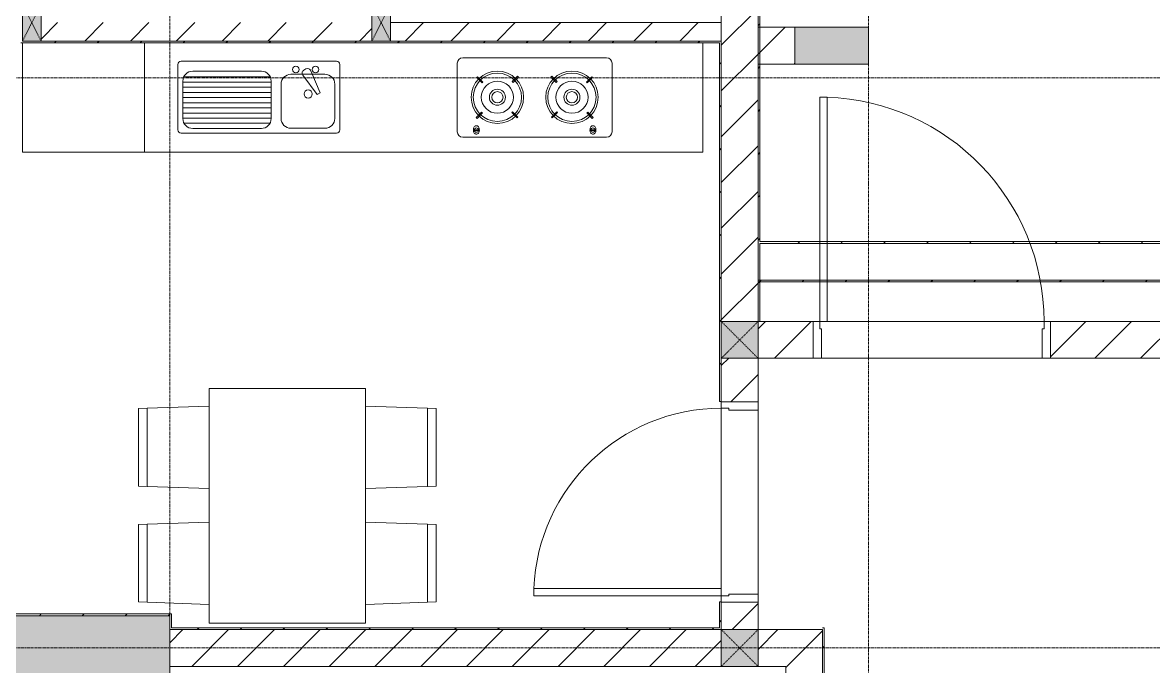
# Model space of a CAD drawing. Header units: millimetres. Extents: x 5357 to 259384, y -16348 to 109893.
# Drawn here: x 38053 to 44202, y 69837 to 73337 of the extents above; entities that cross this region are included whole.
import ezdxf

# ---------------------------------------------------------------- set-up
doc = ezdxf.new("R2010")
doc.units = ezdxf.units.MM
doc.linetypes.add('Dash', pattern=[6, 3, -3])
doc.linetypes.add('Grid Line', pattern=[22.225, 12.7, -3.175, 3.175, -3.175])
for name, color, linetype, lineweight in [('0-1', 7, 'Continuous', 5), ('A-DETL-GENF', 92, 'Continuous', 9), ('A-DOOR', 31, 'Continuous', 9), ('A-DOOR-FRAM', 31, 'Continuous', 9), ('A-FLOR-1', 53, 'Continuous', 9), ('A-WALL', 113, 'Continuous', 9), ('A-WALL-1', 9, 'Continuous', 18), ('A-WALL-3', 113, 'Continuous', 18), ('A-WALL-PATT', 111, 'Continuous', 9), ('A-WALL-PATT-1', 10, 'Continuous', 9), ('A-WALL-PATT-2', 53, 'Continuous', 9), ('I-FURN', 30, 'Continuous', 9), ('I-FURN-1', 254, 'Continuous', 9), ('I-WALL-1', 9, 'Continuous', 18), ('I-WALL-3', 2, 'Continuous', 18), ('S-COLS', 52, 'Continuous', 9), ('S-COLS-1', 253, 'Continuous', 5), ('S-COLS-2', 9, 'Continuous', 18), ('S-COLS-3', 53, 'Continuous', 9), ('S-COLS-4', 254, 'Continuous', 9), ('S-COLS-5', 52, 'Continuous', 18), ('S-COLS-6', 52, 'Dash', 9), ('S-COLS-HDLN', 52, 'Dash', 9), ('S-COLS-HDLN-1', 53, 'Dash', 9), ('S-GRID-1', 1, 'Grid Line', 9)]:
    doc.layers.add(name, color=color, linetype=linetype, lineweight=lineweight)
pattern_1 = [(45, (0, 0), (-124.4508, 124.4508), [])]
pattern_2 = [(45, (0, 0), (-116.67262, 116.67262), [])]

# ---------------------------------------------------------------- blocks, each defined once
blk = doc.blocks.new('NCV_TKTC_KET CAU_rvt-1-TKCS_MB CẢNH QUAN CÂY XANH')
at = {"layer": 'S-COLS-1'}
for points in [[(42252.6, 73111.9), (42652.6, 73111.9), (42652.6, 73311.9), (42252.6, 73311.9)], [(38852.6, 69761.9), (38852.6, 70111.9), (37552.6, 70111.9), (37552.6, 69761.9), (38644.1, 69761.9)]]:
    blk.add_hatch(color=256, dxfattribs=at).paths.add_polyline_path(points)
at = {"layer": 'S-COLS-2'}
for p, q in [((42252.6, 73311.9), (42252.6, 73111.9)), ((42652.6, 73311.9), (42252.6, 73311.9)), ((42652.6, 73111.9), (42652.6, 73311.9)), ((42252.6, 73111.9), (42652.6, 73111.9)), ((38852.6, 70111.9), (37552.6, 70111.9)), ((38852.6, 69761.9), (38852.6, 70111.9))]:
    blk.add_line(p, q, dxfattribs=at)
blk = doc.blocks.new('HE BEP A1 - HE BEP A 2-V106-TKCS_MB CẢNH QUAN CÂY XANH')
at = {"layer": 'I-FURN'}
for p, q in [((0, 594.4), (0, 0)), ((662.4, 0), (662.4, 594.4)), ((662.4, 0), (662.4, 594.4)), ((3700, 594.4), (3700, 0)), ((3700, 594.4), (3700, 0)), ((862.4, 494.4), (1706.9, 494.4)), ((3175.6, 513.2), (2394, 513.2)), ((844.9, 120.7), (844.9, 476.9)), ((1298.3, 440.1), (924.9, 440.1)), ((1541.1, 452.3), (1528.6, 445.1)), ((1566.6, 443.1), (1618.1, 322.3)), ((1724.4, 476.9), (1724.4, 120.7)), ((2364, 483.2), (2364, 111.2)), ((3205.6, 483.2), (3205.6, 111.2)), ((871.5, 386.8), (871.5, 182.3)), ((871.5, 380.9), (1351.6, 380.9)), ((876.4, 408.9), (1346.8, 408.9)), ((1351.6, 182.3), (1351.6, 386.8)), ((1405.6, 369.9), (1405.6, 183.2)), ((1644.4, 423.2), (1459, 423.2)), ((1602.7, 313.4), (1523.8, 418.4)), ((1697.8, 183.2), (1697.8, 369.9)), ((2474.5, 410.3), (2470.1, 405.9)), ((2470.1, 405.9), (2499.2, 376.7)), ((2503.6, 381.1), (2474.5, 410.3)), ((2499.2, 376.7), (2503.6, 381.1)), ((2692.1, 413), (2663, 383.9)), ((2663, 383.9), (2667.3, 379.5)), ((2667.3, 379.5), (2696.5, 408.6)), ((2696.5, 408.6), (2692.1, 413)), ((2873.2, 408.6), (2877.5, 413)), ((2902.3, 379.5), (2873.2, 408.6)), ((2877.5, 413), (2906.7, 383.9)), ((2906.7, 383.9), (2902.3, 379.5)), ((3066, 381.1), (3095.1, 410.3)), ((3070.4, 376.7), (3066, 381.1)), ((3099.5, 405.9), (3070.4, 376.7)), ((3095.1, 410.3), (3099.5, 405.9)), ((871.5, 352.9), (1351.6, 352.9)), ((871.5, 324.9), (1351.6, 324.9)), ((1618.1, 322.3), (1602.7, 313.4)), ((871.5, 296.9), (1351.6, 296.9)), ((871.5, 268.9), (1351.6, 268.9)), ((871.5, 240.9), (1351.6, 240.9)), ((871.5, 212.9), (1351.6, 212.9)), ((871.5, 184.9), (1351.6, 184.9)), ((2467.4, 188.3), (2496.5, 217.4)), ((2471.8, 183.9), (2467.4, 188.3)), ((2500.9, 213), (2471.8, 183.9)), ((2496.5, 217.4), (2500.9, 213)), ((2660.2, 215.8), (2664.6, 220.2)), ((2689.3, 186.7), (2660.2, 215.8)), ((2664.6, 220.2), (2693.7, 191.1)), ((2693.7, 191.1), (2689.3, 186.7)), ((2905, 220.2), (2875.9, 191.1)), ((2875.9, 191.1), (2880.3, 186.7)), ((2880.3, 186.7), (2909.4, 215.8)), ((2909.4, 215.8), (2905, 220.2)), ((3073.1, 217.4), (3068.7, 213)), ((3068.7, 213), (3097.9, 183.9)), ((3102.3, 188.3), (3073.1, 217.4)), ((3097.9, 183.9), (3102.3, 188.3)), ((877.9, 156.9), (1345.2, 156.9)), ((924.9, 128.9), (1298.3, 128.9)), ((1459, 129.9), (1644.4, 129.9)), ((1706.9, 103.2), (862.4, 103.2)), ((3175.6, 81.2), (2394, 81.2)), ((2451.6, 122.3), (2451.6, 118.3)), ((2484.1, 122.3), (2451.6, 122.3)), ((2451.6, 118.3), (2484.1, 118.3)), ((2484.1, 118.3), (2484.1, 122.3)), ((3085.5, 118.3), (3085.5, 122.3)), ((3085.5, 122.3), (3118, 122.3)), ((3118, 118.3), (3085.5, 118.3)), ((3118, 122.3), (3118, 118.3)), ((0, 0), (662.4, 0)), ((3700, 0), (662.4, 0))]:
    blk.add_line(p, q, dxfattribs=at)
for centre, radius in [((1485.9, 449.9), 17.8), ((1592.6, 449.9), 17.8), ((2581.9, 298.5), 142.6), ((2987.7, 298.5), 142.6), ((2581.9, 298.5), 131.3), ((2581.9, 298.5), 87.2), ((2987.7, 298.5), 131.3), ((2987.7, 298.5), 87.2), ((1552.8, 316.6), 22.2), ((2581.9, 298.5), 43.6), ((2581.9, 298.5), 30.9), ((2987.7, 298.5), 43.6), ((2987.7, 298.5), 30.9)]:
    blk.add_circle(centre, radius, dxfattribs=at)
for centre, radius, start, end in [((862.4, 476.9), 17.5, 90, 180), ((1706.9, 476.9), 17.5, 0, 90), ((2394, 483.2), 30, 90, 180), ((3175.6, 483.2), 30, 360, 90), ((924.9, 386.8), 53.3, 90, 180), ((1298.3, 386.8), 53.3, 360, 90), ((1537.5, 429.7), 17.8, 119.9521, 219.46175), ((1549.9, 436.9), 17.8, 20.53791, 119.9521), ((1459, 369.9), 53.3, 90, 180), ((1644.4, 369.9), 53.3, 360, 90), ((924.9, 182.3), 53.3, 180, 270), ((1298.3, 182.3), 53.3, 270, 360), ((1459, 183.2), 53.3, 180, 270), ((1644.4, 183.2), 53.3, 270, 360), ((2485.1, 120.7), 33.5, 163.94189, 180), ((2476.6, 123.1), 24.7, 145.20397, 163.94189), ((2467.8, 120.3), 11.6, 9.9102, 170.0898), ((2471.3, 126.9), 18.1, 120.79762, 145.20397), ((2467.9, 132.6), 11.5, 90, 120.79762), ((2467.9, 132.6), 11.5, 59.20238, 90), ((2464.5, 126.9), 18.1, 34.79603, 59.20238), ((2459.1, 123.1), 24.7, 16.05811, 34.79603), ((2450.6, 120.7), 33.5, 0, 16.05811), ((3119, 120.7), 33.5, 163.94189, 180), ((3110.5, 123.1), 24.7, 145.20397, 163.94189), ((3105.2, 126.9), 18.1, 120.79762, 145.20397), ((3101.8, 120.3), 11.6, 9.9102, 170.0898), ((3101.8, 132.6), 11.5, 90, 120.79762), ((3101.8, 132.6), 11.5, 59.20238, 90), ((3098.4, 126.9), 18.1, 34.79603, 59.20238), ((3093, 123.1), 24.7, 16.05811, 34.79603), ((3084.5, 120.7), 33.5, 0, 16.05811), ((862.4, 120.7), 17.5, 180, 270), ((1706.9, 120.7), 17.5, 270, 360), ((2394, 111.2), 30, 180, 270), ((2485.1, 120.7), 33.5, 180, 196.05811), ((2476.6, 118.2), 24.7, 196.05811, 214.79603), ((2467.8, 120.3), 11.6, 189.71775, 350.28225), ((2471.3, 114.5), 18.1, 214.79603, 239.20238), ((2467.9, 108.8), 11.5, 239.20238, 270), ((2467.9, 108.8), 11.5, 270, 300.79762), ((2464.5, 114.5), 18.1, 300.79762, 325.20397), ((2459.1, 118.2), 24.7, 325.20397, 343.94189), ((2450.6, 120.7), 33.5, 343.94189, 0), ((3119, 120.7), 33.5, 180, 196.05811), ((3110.5, 118.2), 24.7, 196.05811, 214.79603), ((3105.2, 114.5), 18.1, 214.79603, 239.20238), ((3101.8, 120.3), 11.6, 189.71775, 350.28225), ((3101.8, 108.8), 11.5, 239.20238, 270), ((3101.8, 108.8), 11.5, 270, 300.79762), ((3098.4, 114.5), 18.1, 300.79762, 325.20397), ((3093, 118.2), 24.7, 325.20397, 343.94189), ((3084.5, 120.7), 33.5, 343.94189, 0), ((3175.6, 111.2), 30, 270, 0)]:
    blk.add_arc(centre, radius, start, end, dxfattribs=at)
at = {"layer": 'I-FURN-1'}
for p, q in [((0, 594.4), (0, 0)), ((3700, 0), (3700, 594.4)), ((0, 0), (3700, 0))]:
    blk.add_line(p, q, dxfattribs=at)
blk = doc.blocks.new('G1_SOF - BO TRU - 100x200-V58-TKCS_MB CẢNH QUAN CÂY XANH')
at = {"layer": 'S-COLS-3'}
blk.add_hatch(color=256, dxfattribs=at).paths.add_polyline_path([(50, -100), (50, 100), (-50, 100), (-50, -100)])
at = {"layer": 'S-COLS-2'}
for p, q in [((50, 100), (-50, 100)), ((-50, 100), (-50, -100)), ((50, -100), (50, 100)), ((-50, -100), (50, -100))]:
    blk.add_line(p, q, dxfattribs=at)
at = {"layer": 'S-COLS-HDLN-1'}
for p, q in [((50, 100), (-50, -100)), ((-50, 100), (50, -100))]:
    blk.add_line(p, q, dxfattribs=at)
blk = doc.blocks.new('RES_BAN AN 1 - RES_BAN AN 1-842837-TKCS_MB CẢNH QUAN CÂY XANH')
at = {"layer": 'I-FURN-1'}
for p, q in [((-425, 1275), (425, 1275)), ((-425, 0), (-425, 1275)), ((425, 1275), (425, 0)), ((-761.9, 1168.8), (-809.6, 1167.2)), ((-425, 1180), (-761.9, 1168.8)), ((-761.9, 1168.8), (-761.9, 743.8)), ((-761.9, 743.8), (-761.9, 1168.8)), ((-425, 732.5), (-425, 1180)), ((425, 1180), (761.9, 1168.8)), ((425, 732.5), (425, 1180)), ((761.9, 1168.8), (761.9, 743.8)), ((761.9, 1168.8), (761.9, 743.8)), ((809.6, 1167.2), (761.9, 1168.8)), ((-809.6, 1167.2), (-809.6, 745.3)), ((809.6, 745.3), (809.6, 1167.2)), ((-809.6, 745.3), (-761.9, 743.8)), ((-761.9, 743.8), (-425, 732.5)), ((761.9, 743.8), (425, 732.5)), ((761.9, 743.8), (809.6, 745.3)), ((-809.6, 536.9), (-761.9, 538.5)), ((-809.6, 115.1), (-809.6, 536.9)), ((-425, 549.7), (-761.9, 538.5)), ((-761.9, 538.5), (-761.9, 113.5)), ((-761.9, 538.5), (-761.9, 113.5)), ((-425, 102.3), (-425, 549.7)), ((425, 549.7), (761.9, 538.5)), ((425, 102.3), (425, 549.7)), ((761.9, 538.5), (761.9, 113.5)), ((761.9, 538.5), (809.6, 536.9)), ((761.9, 113.5), (761.9, 538.5)), ((809.6, 536.9), (809.6, 115.1)), ((-761.9, 113.5), (-809.6, 115.1)), ((-761.9, 113.5), (-425, 102.3)), ((761.9, 113.5), (425, 102.3)), ((809.6, 115.1), (761.9, 113.5)), ((425, 0), (-425, 0))]:
    blk.add_line(p, q, dxfattribs=at)
blk = doc.blocks.new('NCV_TKTC_TANG 1_rvt-1-TKCS_MB CẢNH QUAN CÂY XANH')
at = {"layer": 'A-WALL-PATT-1'}
h = blk.add_hatch(dxfattribs=at)
h.set_pattern_fill('FP_2', color=256, style=0, pattern_type=2)
h.set_pattern_definition(pattern_1)
h.paths.add_polyline_path([(38152.6, 73236.9), (39952.6, 73236.9), (39952.6, 73336.9), (38152.6, 73336.9)])
h = blk.add_hatch(dxfattribs=at)
h.set_pattern_fill('FP_2', color=256, style=0, pattern_type=2)
h.set_pattern_definition(pattern_1)
h.paths.add_polyline_path([(41852.6, 73236.9), (41852.6, 73336.9), (40052.6, 73336.9), (40052.6, 73236.9), (41670.2, 73236.9)])
at = {"layer": 'A-WALL-PATT-2'}
h = blk.add_hatch(dxfattribs=at)
h.set_pattern_fill('FP_10', color=256, style=0, pattern_type=2)
h.set_pattern_definition(pattern_2)
h.paths.add_polyline_path([(38052.6, 73226.9), (41842.6, 73226.9), (41842.6, 73236.9), (38042.6, 73236.9), (38042.6, 73226.9)])
h = blk.add_hatch(dxfattribs=at)
h.set_pattern_fill('FP_10', color=256, style=0, pattern_type=2)
h.set_pattern_definition(pattern_2)
h.paths.add_polyline_path([(41852.6, 70036.9), (41852.6, 70187.4), (41842.6, 70187.4), (41842.6, 70036.9)])
h.paths.add_polyline_path([(41842.6, 71277.4), (41852.6, 71277.4), (41852.6, 73236.9), (41842.6, 73236.9), (41842.6, 72416)])
h = blk.add_hatch(dxfattribs=at)
h.set_pattern_fill('FP_10', color=256, style=0, pattern_type=2)
h.set_pattern_definition(pattern_2)
h.paths.add_polyline_path([(38862.7, 70111.9), (38862.7, 70121.9), (37552.7, 70121.9), (37552.7, 70111.9), (38852.7, 70111.9)])
h = blk.add_hatch(dxfattribs=at)
h.set_pattern_fill('FP_10', color=256, style=0, pattern_type=2)
h.set_pattern_definition(pattern_2)
h.paths.add_polyline_path([(41670.2, 70036.9), (41842.6, 70036.9), (41842.6, 70046.9), (38862.7, 70046.9), (38862.7, 70036.9), (39249.3, 70036.9)])
at = {"layer": 'A-FLOR-1'}
for p, q in [((41852.4, 71277.4), (41852.4, 70187.4)), ((41852.6, 70187.4), (41852.6, 71277.4)), ((42052.4, 70230.3), (42052.4, 71230.3))]:
    blk.add_line(p, q, dxfattribs=at)
at = {"layer": 'A-WALL-1'}
for p, q in [((41852.6, 73336.9), (40052.6, 73336.9)), ((41852.6, 73236.9), (41852.6, 73336.9)), ((38152.6, 73236.9), (39952.6, 73236.9)), ((40052.6, 73236.9), (41852.6, 73236.9))]:
    blk.add_line(p, q, dxfattribs=at)
at = {"layer": 'I-WALL-1'}
for p, q in [((38042.6, 73226.9), (41842.6, 73226.9)), ((39952.6, 73236.9), (38152.6, 73236.9)), ((41842.6, 73236.9), (40052.6, 73236.9)), ((41852.6, 73236.9), (41842.6, 73236.9)), ((41842.6, 73226.9), (41842.6, 71277.4)), ((41852.6, 71277.4), (41852.6, 73236.9)), ((41842.6, 71277.4), (41852.6, 71277.4)), ((41852.6, 70187.4), (41842.6, 70187.4)), ((41842.6, 70187.4), (41842.6, 70046.9)), ((41852.6, 70036.9), (41852.6, 70187.4)), ((38862.7, 70121.9), (37552.7, 70121.9)), ((37552.7, 70111.9), (38852.7, 70111.9)), ((38852.7, 70111.9), (38852.7, 70036.9)), ((38862.7, 70111.9), (38862.7, 70121.9)), ((38862.7, 70046.9), (38862.7, 70111.9)), ((41842.6, 70046.9), (38862.7, 70046.9)), ((38852.7, 70036.9), (38862.7, 70036.9)), ((38862.7, 70036.9), (41842.6, 70036.9)), ((41842.6, 70036.9), (41852.6, 70036.9))]:
    blk.add_line(p, q, dxfattribs=at)
at = {"layer": 'I-FURN-1'}
for name, p in [('HE BEP A1 - HE BEP A 2-V106-TKCS_MB CẢNH QUAN CÂY XANH', (38052.6, 72632.6)), ('RES_BAN AN 1 - RES_BAN AN 1-842837-TKCS_MB CẢNH QUAN CÂY XANH', (39492.6, 70071.9))]:
    blk.add_blockref(name, p, dxfattribs=at)
at = {"layer": 'S-COLS-4'}
for p in [(38102.6, 73336.9), (40002.6, 73336.9)]:
    blk.add_blockref('G1_SOF - BO TRU - 100x200-V58-TKCS_MB CẢNH QUAN CÂY XANH', p, dxfattribs=at)
blk = doc.blocks.new('G1_SOF - BO TRU - 200x200-3050151-TKCS_MB CẢNH QUAN CÂY XANH')
at = {"layer": 'S-COLS-HDLN'}
for p, q in [((-100, 100), (100, -100)), ((100, 100), (-100, -100))]:
    blk.add_line(p, q, dxfattribs=at)
blk = doc.blocks.new('FD_01 - FD_01-1200x2200mm-V432-TKCS_MB CẢNH QUAN CÂY XANH')
at = {"layer": 'A-DETL-GENF'}
for p, q in [((610, -100), (570, -100)), ((570, -100), (570, -1320)), ((610, -1320), (610, -100)), ((570, -1320), (610, -1320))]:
    blk.add_line(p, q, dxfattribs=at)
blk.add_arc((610, -100), 1220, 180, 268.12111, dxfattribs=at)
at = {"layer": 'A-DOOR-FRAM'}
for p, q in [((-645, 100), (-600, 100)), ((-645, -100), (-645, 100)), ((-600, 100), (-600, -60)), ((600, 100), (645, 100)), ((600, -60), (600, 100)), ((645, 100), (645, -100)), ((-600, -60), (-610, -60)), ((-610, -60), (-610, -100)), ((610, -60), (600, -60)), ((610, -100), (610, -60)), ((-610, -100), (-645, -100)), ((645, -100), (610, -100))]:
    blk.add_line(p, q, dxfattribs=at)
blk = doc.blocks.new('FD_05 - FD_05-1000x2200mm-835433-TKCS_MB CẢNH QUAN CÂY XANH')
at = {"layer": 'A-DETL-GENF'}
for p, q in [((510, -100), (470, -100)), ((470, -100), (470, -1120)), ((510, -1120), (510, -100)), ((470, -1120), (510, -1120))]:
    blk.add_line(p, q, dxfattribs=at)
blk.add_arc((510, -100), 1020, 180, 267.75253, dxfattribs=at)
at = {"layer": 'A-DOOR-FRAM'}
for p, q in [((-545, 100), (-500, 100)), ((-545, -100), (-545, 100)), ((-500, 100), (-500, -60)), ((500, 100), (545, 100)), ((500, -60), (500, 100)), ((545, 100), (545, -100)), ((-500, -60), (-510, -60)), ((-510, -60), (-510, -100)), ((510, -60), (500, -60)), ((510, -100), (510, -60)), ((-510, -100), (-545, -100)), ((545, -100), (510, -100))]:
    blk.add_line(p, q, dxfattribs=at)

msp = doc.modelspace()

# ---------------------------------------------------------------- hatches: boundary and pattern name
at = {"layer": 'A-WALL-PATT'}
h = msp.add_hatch(dxfattribs=at)
h.set_pattern_fill('FP_1', color=256, style=0, pattern_type=2)
h.set_pattern_definition(pattern_1)
h.paths.add_polyline_path([(41892.6, 70036.9), (42052.6, 70036.9), (42052.6, 70185.3), (41852.6, 70185.3), (41852.6, 70036.9)])
h.paths.add_polyline_path([(41852.6, 71275.3), (42052.6, 71275.3), (42052.6, 71511.9), (41852.6, 71511.9)])
h.paths.add_polyline_path([(42052.6, 71711.9), (42052.6, 74516.9), (41852.6, 74516.9), (41852.6, 71711.9)])
h = msp.add_hatch(dxfattribs=at)
h.set_pattern_fill('FP_41', color=256, style=0, pattern_type=2)
h.set_pattern_definition(pattern_2)
h.paths.add_polyline_path([(42052.6, 71711.9), (42062.6, 71711.9), (42062.6, 74506.9), (42052.6, 74506.9), (42052.6, 71926.9)])
h = msp.add_hatch(dxfattribs=at)
h.set_pattern_fill('FP_1', color=256, style=0, pattern_type=2)
h.set_pattern_definition(pattern_1)
h.paths.add_polyline_path([(42252.6, 73111.9), (42252.6, 73311.9), (42052.6, 73311.9), (42052.6, 73111.9)])
h = msp.add_hatch(dxfattribs=at)
h.set_pattern_fill('FP_41', color=256, style=0, pattern_type=2)
h.set_pattern_definition(pattern_2)
h.paths.add_polyline_path([(42062.6, 72136.9), (44642.6, 72136.9), (44642.6, 72146.9), (42062.6, 72146.9)])
h = msp.add_hatch(dxfattribs=at)
h.set_pattern_fill('FP_41', color=256, style=0, pattern_type=2)
h.set_pattern_definition(pattern_2)
h.paths.add_polyline_path([(46552.6, 71926.9), (46552.6, 71936.9), (44752.6, 71936.9), (44752.6, 71926.9), (46542.6, 71926.9)])
h.paths.add_polyline_path([(44652.6, 71926.9), (44652.6, 71936.9), (42052.6, 71936.9), (42052.6, 71926.9), (44091, 71926.9)])
h = msp.add_hatch(dxfattribs=at)
h.set_pattern_fill('FP_1', color=256, style=0, pattern_type=2)
h.set_pattern_definition(pattern_1)
h.paths.add_polyline_path([(43642.6, 71511.9), (44652.6, 71511.9), (44652.6, 71711.9), (43642.6, 71711.9), (43642.6, 71671.9)])
h.paths.add_polyline_path([(42052.6, 71511.9), (42352.6, 71511.9), (42352.6, 71711.9), (42052.6, 71711.9)])
h = msp.add_hatch(dxfattribs=at)
h.set_pattern_fill('FP_41', color=256, style=0, pattern_type=2)
h.set_pattern_definition(pattern_2)
h.paths.add_polyline_path([(42402.6, 65876.9), (42412.6, 65876.9), (42412.6, 70046.9), (42402.6, 70046.9), (42402.6, 65886.9)])
h = msp.add_hatch(dxfattribs=at)
h.set_pattern_fill('FP_1', color=256, style=0, pattern_type=2)
h.set_pattern_definition(pattern_1)
h.paths.add_polyline_path([(41670.2, 69836.9), (41852.6, 69836.9), (41852.6, 70036.9), (38852.6, 70036.9), (38852.6, 69836.9), (39249.3, 69836.9)])
h.paths.add_polyline_path([(42202.6, 69836.9), (42202.6, 70036.9), (42052.6, 70036.9), (42052.6, 69836.9)])
h = msp.add_hatch(dxfattribs=at)
h.set_pattern_fill('FP_1', color=256, style=0, pattern_type=2)
h.set_pattern_definition(pattern_1)
h.paths.add_polyline_path([(42402.6, 66936.9), (42402.6, 70036.9), (42202.6, 70036.9), (42202.6, 66936.9), (42275.4, 66936.9)])
at = {"layer": 'S-COLS-1'}
for points in [[(41852.6, 71511.9), (42052.6, 71511.9), (42052.6, 71711.9), (41852.6, 71711.9)], [(41852.6, 69836.9), (42052.6, 69836.9), (42052.6, 70036.9), (41852.6, 70036.9)]]:
    msp.add_hatch(color=256, dxfattribs=at).paths.add_polyline_path(points)

# ---------------------------------------------------------------- linework, layer by layer
at = {"layer": 'A-WALL'}
for p, q in [((42052.6, 71711.9), (42052.6, 71926.9)), ((41852.6, 71711.9), (42062.6, 71711.9)), ((42387.6, 71711.9), (43607.6, 71711.9)), ((42052.6, 71511.9), (41852.6, 71511.9)), ((42052.6, 71275.3), (42052.6, 71511.9)), ((43597.6, 71511.9), (42397.6, 71511.9)), ((41852.6, 70220.3), (41852.6, 71240.3)), ((42052.6, 71230.3), (42052.6, 70230.3)), ((42052.6, 70185.3), (42052.6, 69836.9)), ((41852.6, 69836.9), (41852.6, 70036.9)), ((41852.6, 70036.9), (42052.6, 70036.9))]:
    msp.add_line(p, q, dxfattribs=at)
at = {"layer": 'A-WALL-3'}
for p, q in [((41852.6, 75337.4), (41852.6, 71711.9)), ((42252.6, 73311.9), (42052.6, 73311.9)), ((42252.6, 73111.9), (42252.6, 73311.9)), ((42052.6, 73111.9), (42252.6, 73111.9)), ((42052.6, 71711.9), (42052.6, 71511.9)), ((42352.6, 71711.9), (42062.6, 71711.9)), ((44652.6, 71711.9), (43642.6, 71711.9)), ((41852.6, 71511.9), (41852.6, 71275.3)), ((42052.6, 71511.9), (42352.6, 71511.9)), ((43642.6, 71511.9), (46552.6, 71511.9)), ((41852.6, 70185.3), (41852.6, 70036.9)), ((41852.6, 70036.9), (38852.6, 70036.9)), ((38852.6, 70036.9), (38852.6, 69836.9)), ((42402.6, 70036.9), (42052.6, 70036.9)), ((42402.6, 66736.9), (42402.6, 70036.9)), ((38852.6, 69836.9), (41852.6, 69836.9)), ((42052.6, 69836.9), (42202.6, 69836.9)), ((42202.6, 69836.9), (42202.6, 66936.9))]:
    msp.add_line(p, q, dxfattribs=at)
at = {"layer": 'I-WALL-3'}
for p, q in [((42052.6, 74506.9), (42052.6, 71926.9)), ((42062.6, 72146.9), (42062.6, 74506.9)), ((44642.6, 72146.9), (42062.6, 72146.9)), ((42062.6, 71711.9), (42062.6, 72136.9)), ((42062.6, 72136.9), (44652.6, 72136.9)), ((44652.6, 71936.9), (42052.6, 71936.9)), ((42062.6, 71926.9), (44652.6, 71926.9)), ((42412.6, 70046.9), (42402.6, 70046.9)), ((42412.6, 65876.9), (42412.6, 70046.9)), ((42402.6, 70036.9), (42402.6, 65886.9))]:
    msp.add_line(p, q, dxfattribs=at)
at = {"layer": 'S-COLS'}
for p, q in [((42052.6, 71711.9), (41852.6, 71711.9)), ((41852.6, 71511.9), (42052.6, 71511.9)), ((42052.6, 70036.9), (41852.6, 70036.9)), ((41852.6, 70036.9), (41852.6, 69836.9)), ((42052.6, 69836.9), (42052.6, 70036.9))]:
    msp.add_line(p, q, dxfattribs=at)
at = {"layer": 'S-COLS-5'}
for p, q in [((41852.6, 71711.9), (41852.6, 71511.9)), ((42052.6, 71511.9), (42052.6, 71711.9)), ((41852.6, 69836.9), (42052.6, 69836.9))]:
    msp.add_line(p, q, dxfattribs=at)
at = {"layer": 'S-GRID-1'}
for p, q in [((38852.6, 20960.6), (38852.6, 80482.7)), ((42652.6, 20960.6), (42652.6, 80482.7)), ((130319.3, 73036.9), (29351.8, 73036.9)), ((130319.3, 69936.9), (29351.8, 69936.9))]:
    msp.add_line(p, q, dxfattribs=at)

# ---------------------------------------------------------------- block references
at = {"layer": '0-1'}
for name in ['NCV_TKTC_KET CAU_rvt-1-TKCS_MB CẢNH QUAN CÂY XANH', 'NCV_TKTC_TANG 1_rvt-1-TKCS_MB CẢNH QUAN CÂY XANH']:
    msp.add_blockref(name, (0, 0), dxfattribs=at)
at = {"layer": 'A-DOOR'}
for name, p, rotation in [('FD_01 - FD_01-1200x2200mm-V432-TKCS_MB CẢNH QUAN CÂY XANH', (42997.6, 71611.9), 180), ('FD_05 - FD_05-1000x2200mm-835433-TKCS_MB CẢNH QUAN CÂY XANH', (41952.6, 70730.3), 269.9999999999999)]:
    msp.add_blockref(name, p, dxfattribs=dict(at, rotation=rotation))
at = {"layer": 'S-COLS-6'}
for p in [(41952.6, 71611.9), (41952.6, 69936.9)]:
    msp.add_blockref('G1_SOF - BO TRU - 200x200-3050151-TKCS_MB CẢNH QUAN CÂY XANH', p, dxfattribs=at)

doc.saveas('drawing.dxf')
